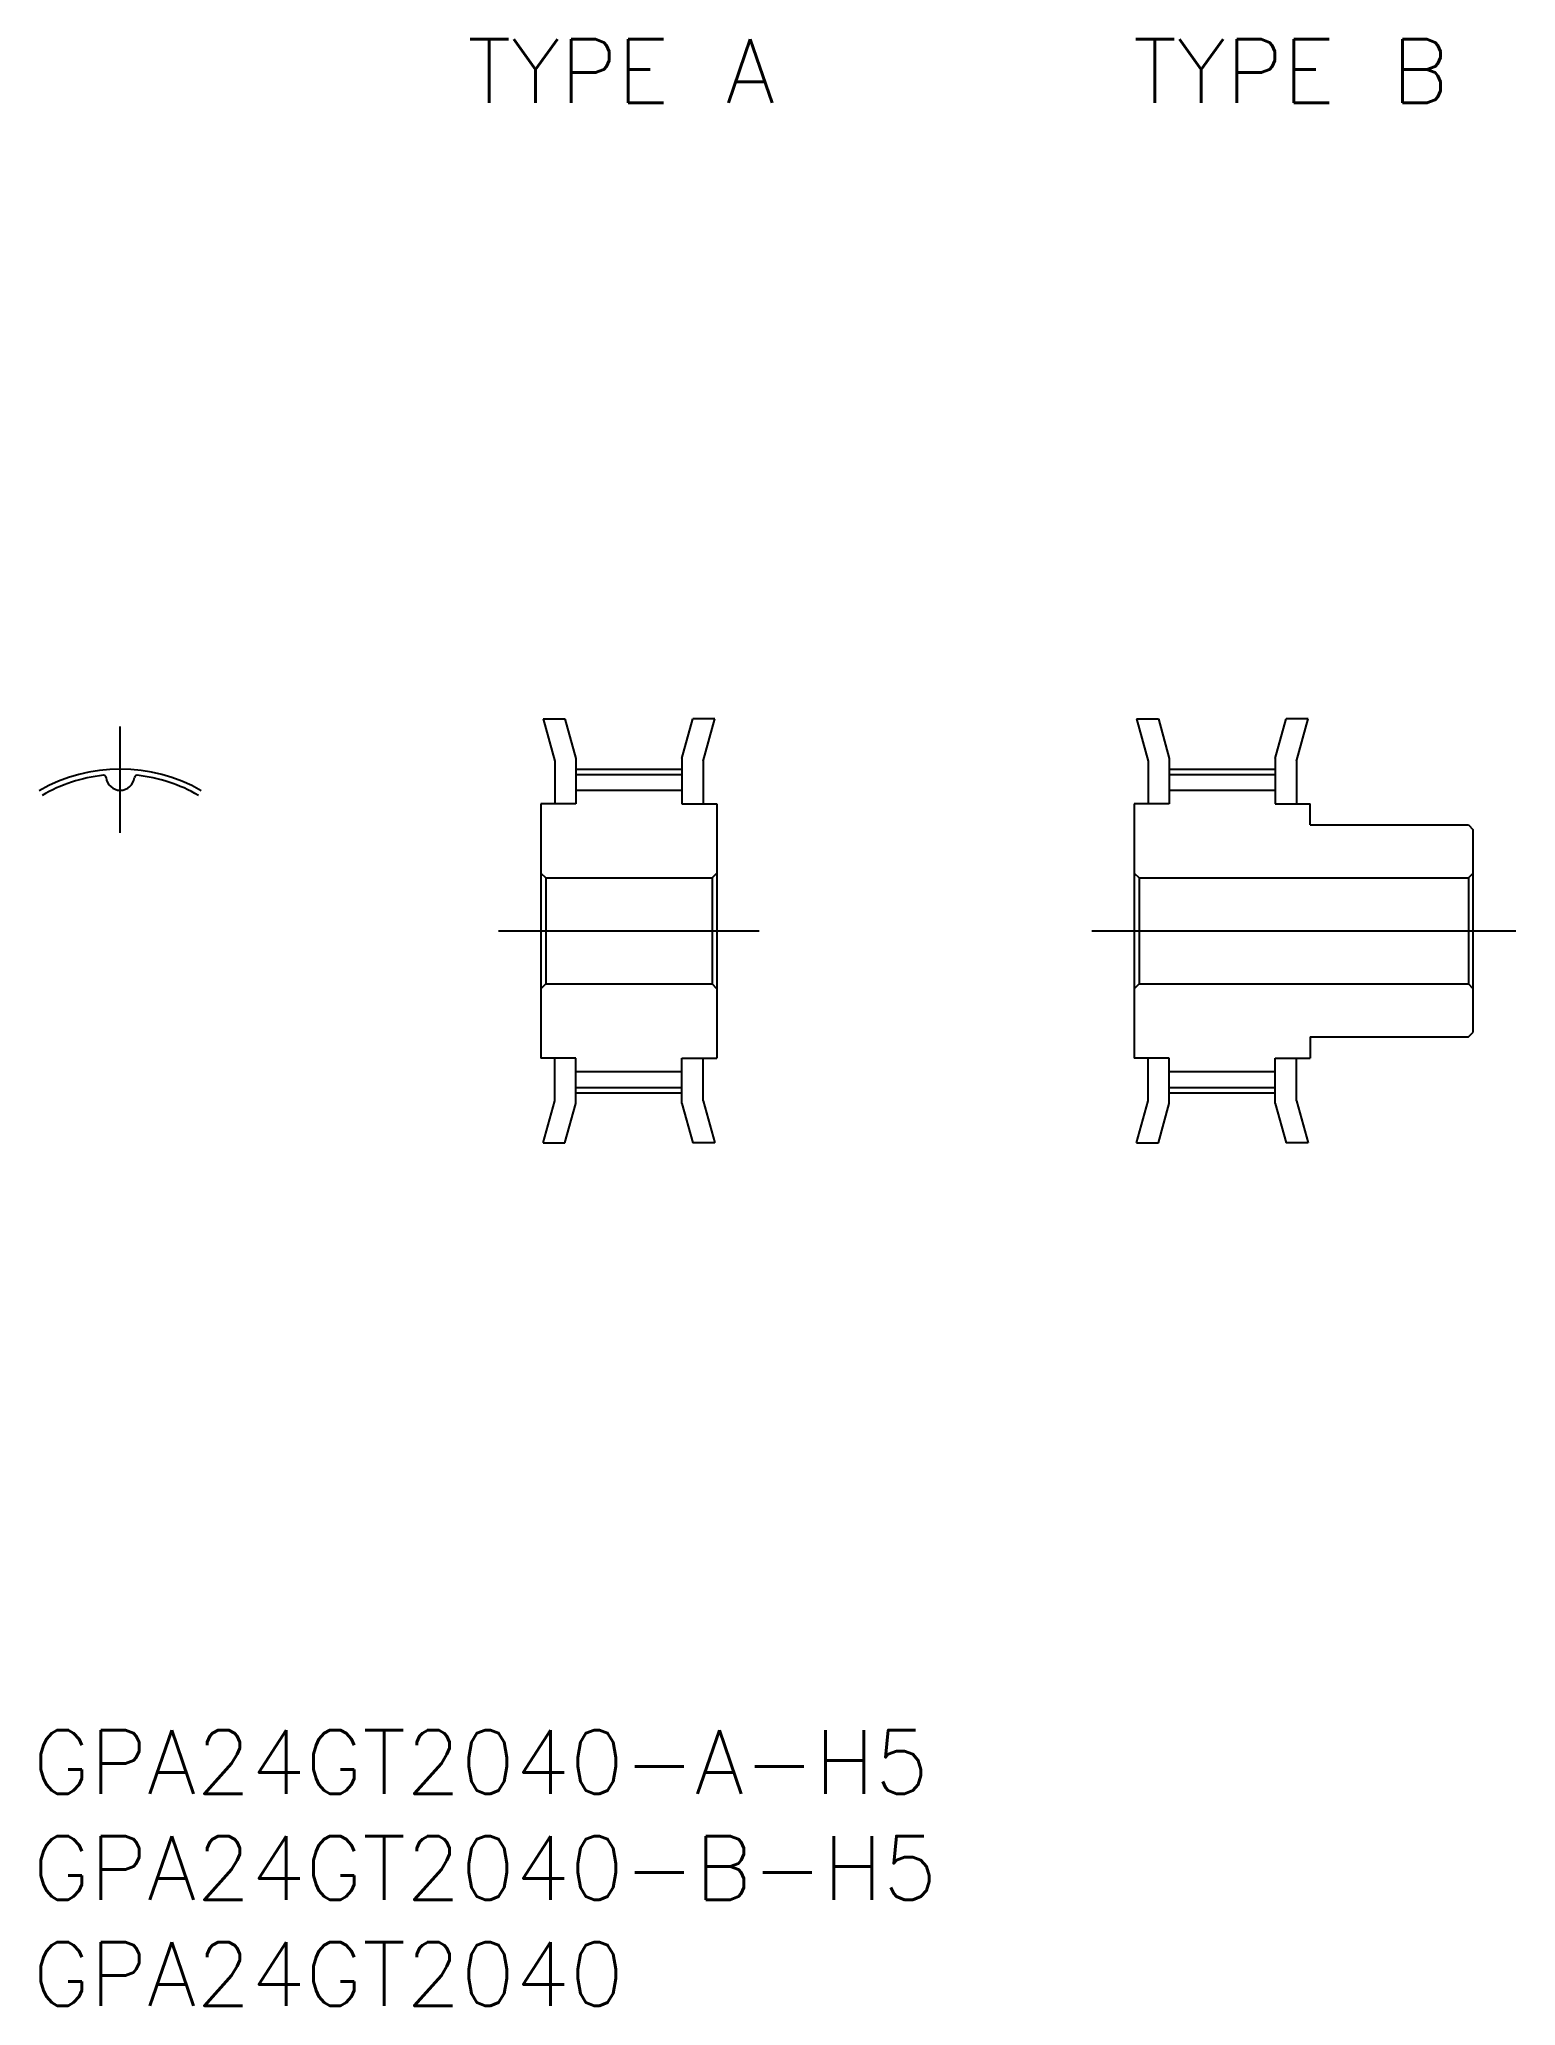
# Model space of a CAD drawing. Extents: x -3.8 to 65.8, y -50.7 to 42.1.
import ezdxf

# ---------------------------------------------------------------- set-up
doc = ezdxf.new("R2010")
doc.units = 0
doc.linetypes.add('CENTER', pattern=[50.8, 31.75, -6.35, 6.35, -6.35])
doc.layers.get('0').update_dxf_attribs({"linetype": 'CONTINUOUS'})
doc.layers.add('CENTER', color=1, linetype='CONTINUOUS')
doc.styles.get("Standard").update_dxf_attribs({"font": 'txt.shx', "height": 3, "bigfont": 'bigfont.shx'})

msp = doc.modelspace()

# ---------------------------------------------------------------- linework, layer by layer
at = {"color": 7, "linetype": 'CONTINUOUS'}
for p, q in [((19.95, 10), (20.5, 8.005)), ((19.95, 10), (20.987, 10)), ((20.987, 10), (21.5, 8.14)), ((26.5, 8.14), (27.013, 10)), ((28.05, 10), (27.013, 10)), ((27.5, 8.005), (28.05, 10)), ((47.95, 10), (48.5, 8.005)), ((47.95, 10), (48.987, 10)), ((48.987, 10), (49.5, 8.14)), ((54.5, 8.14), (55.013, 10)), ((56.05, 10), (55.013, 10)), ((55.5, 8.005), (56.05, 10)), ((20.5, 8.005), (20.5, 6)), ((21.5, 8.14), (21.5, 6)), ((26.5, 8.14), (26.5, 6)), ((27.5, 8.005), (27.5, 6)), ((48.5, 8.005), (48.5, 6)), ((49.5, 8.14), (49.5, 6)), ((54.5, 8.14), (54.5, 6)), ((55.5, 8.005), (55.5, 6)), ((21.5, 7.385), (26.5, 7.385)), ((21.5, 6.635), (26.5, 6.635)), ((49.5, 7.385), (54.5, 7.385)), ((49.5, 6.635), (54.5, 6.635)), ((19.85, 6), (19.85, -6)), ((21.5, 6), (19.85, 6)), ((26.5, 6), (28.15, 6)), ((28.15, 6), (28.15, -6)), ((47.85, 6), (47.85, -6)), ((49.5, 6), (47.85, 6)), ((54.5, 6), (56.15, 6)), ((56.15, 5), (56.15, 6)), ((56.15, 5), (63.625, 5)), ((63.625, 5), (63.85, 4.775)), ((63.85, -4.775), (63.85, 4.775)), ((19.85, 2.725), (20.075, 2.5)), ((20.075, 2.5), (27.925, 2.5)), ((20.075, 2.5), (20.075, -2.5)), ((28.15, 2.725), (27.925, 2.5)), ((27.925, 2.5), (27.925, -2.5)), ((47.85, 2.725), (48.075, 2.5)), ((48.075, 2.5), (63.625, 2.5)), ((48.075, 2.5), (48.075, -2.5)), ((63.85, 2.725), (63.625, 2.5)), ((63.625, 2.5), (63.625, -2.5)), ((19.85, -2.725), (20.075, -2.5)), ((20.075, -2.5), (27.925, -2.5)), ((28.15, -2.725), (27.925, -2.5)), ((47.85, -2.725), (48.075, -2.5)), ((48.075, -2.5), (63.625, -2.5)), ((63.85, -2.725), (63.625, -2.5)), ((56.15, -5), (63.625, -5)), ((56.15, -5), (56.15, -6)), ((63.625, -5), (63.85, -4.775)), ((21.5, -6), (19.85, -6)), ((20.5, -8.005), (20.5, -6)), ((21.5, -8.14), (21.5, -6)), ((26.5, -8.14), (26.5, -6)), ((26.5, -6), (28.15, -6)), ((27.5, -8.005), (27.5, -6)), ((49.5, -6), (47.85, -6)), ((48.5, -8.005), (48.5, -6)), ((49.5, -8.14), (49.5, -6)), ((54.5, -8.14), (54.5, -6)), ((54.5, -6), (56.15, -6)), ((55.5, -8.005), (55.5, -6)), ((21.5, -6.635), (26.5, -6.635)), ((21.5, -7.385), (26.5, -7.385)), ((49.5, -6.635), (54.5, -6.635)), ((49.5, -7.385), (54.5, -7.385)), ((19.95, -10), (20.5, -8.005)), ((20.987, -10), (21.5, -8.14)), ((26.5, -8.14), (27.013, -10)), ((27.5, -8.005), (28.05, -10)), ((47.95, -10), (48.5, -8.005)), ((48.987, -10), (49.5, -8.14)), ((54.5, -8.14), (55.013, -10)), ((55.5, -8.005), (56.05, -10)), ((19.95, -10), (20.987, -10)), ((28.05, -10), (27.013, -10)), ((47.95, -10), (48.987, -10)), ((56.05, -10), (55.013, -10))]:
    msp.add_line(p, q, dxfattribs=at)
for centre, radius, start, end in [((0, 0), 7.385, 96.1843, 120), ((-0.783, 7.23), 0.113, 5.81758, 96.1843), ((0, 7.31), 0.675, 185.81758, 354.18242), ((0.783, 7.23), 0.113, 83.8157, 174.18242), ((0, 0), 7.385, 60, 83.8157)]:
    msp.add_arc(centre, radius, start, end, dxfattribs=at)
at = {"layer": 'CENTER', "color": 1, "linetype": 'CENTER'}
for p, q in [((0, 4.635), (0, 9.64)), ((21.5, 7.64), (26.5, 7.64)), ((49.5, 7.64), (54.5, 7.64)), ((17.85, 0), (30.15, 0)), ((45.85, 0), (65.85, 0)), ((21.5, -7.64), (26.5, -7.64)), ((49.5, -7.64), (54.5, -7.64))]:
    msp.add_line(p, q, dxfattribs=at)
msp.add_arc((0, 0), 7.64, 60, 120, dxfattribs=at)

# ---------------------------------------------------------------- texts
at = {"color": 7, "linetype": 'CONTINUOUS'}
for s, p in [('TYPE A', (16.385, 39.06)), ('TYPE B', (47.798, 39.06)), ('GPA24GT2040-A-H5', (-4.129, -40.695)), ('GPA24GT2040-B-H5', (-4.129, -45.695)), ('GPA24GT2040', (-4.129, -50.695))]:
    msp.add_text(s, height=3, dxfattribs=at).set_placement(p)

doc.saveas('drawing.dxf')
